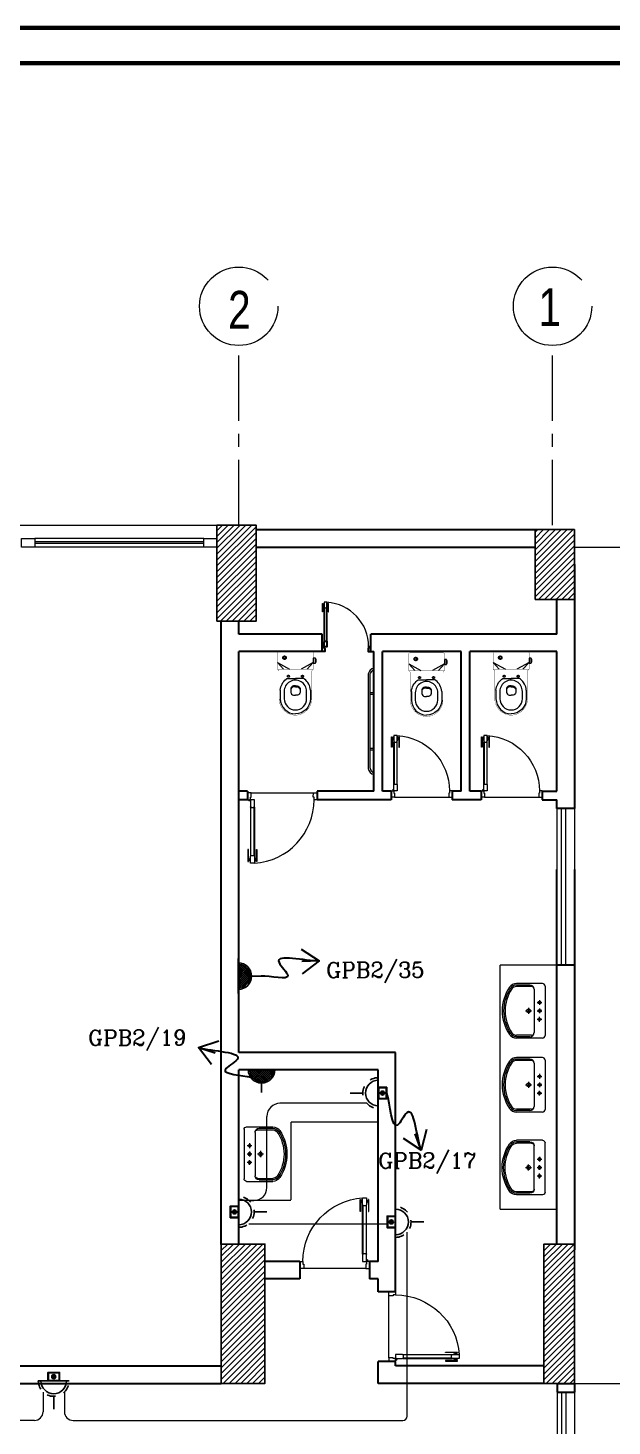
# Model space of a CAD drawing. Extents: x 1315 to 1416, y 473 to 837.
# Drawn here: x 1376.06 to 1382.76, y 821.28 to 837.32 of the extents above; entities that cross this region are included whole.
import ezdxf

# ---------------------------------------------------------------- set-up
doc = ezdxf.new("R2010")
doc.units = 0
doc.header["$MEASUREMENT"] = 0
for name, pattern in [('CENTERX2', [4, 2.5, -0.5, 0.5, -0.5]), ('DASHED', [19.05, 12.7, -6.35]), ('DASHED2', [0.375, 0.25, -0.125])]:
    doc.linetypes.add(name, pattern=pattern)
doc.layers.get('0').update_dxf_attribs({"color": 252, "linetype": 'CONTINUOUS', "lineweight": 30})
for name, color, linetype, lineweight in [('axis', 252, 'CENTERX2', 5), ('Column', 252, 'CONTINUOUS', 25), ('DOOR', 252, 'CONTINUOUS', 9), ('elev', 252, 'CONTINUOUS', 9), ('Elevation', 252, 'CONTINUOUS', 18), ('Furn', 252, 'CONTINUOUS', 9), ('hatch', 252, 'CONTINUOUS', 9), ('LIGHT 2', 252, 'CONTINUOUS', 9), ('txt in circle', 252, 'CONTINUOUS', 13), ('UG-BORDER', 20, 'CONTINUOUS', 80), ('Wall', 252, 'CONTINUOUS', 30), ('WINDOW', 252, 'CONTINUOUS', 5), ('WIRRING', 3, 'CONTINUOUS', 5)]:
    doc.layers.add(name, color=color, linetype=linetype, lineweight=lineweight)
for name, color, linetype in [('E-SOCKETS', 6, 'CONTINUOUS'), ('POWER', 1, 'CONTINUOUS'), ('WIRING', 4, 'CONTINUOUS')]:
    doc.layers.add(name, color=color, linetype=linetype)
doc.styles.add('ARIAL', font='arial.ttf')
doc.styles.add('E80', font='romanc.shx')
doc.styles.add('SOSA2', font='SOSA.shx', dxfattribs={"width": 0.8})
doc.dimstyles.new('DIM-100-IN', dxfattribs={"dimtxt": 0.22, "dimasz": 0.1, "dimexe": 0.15, "dimexo": 0.15, "dimgap": 0, "dimtad": 0, "dimrnd": 0.05, "dimzin": 1, "dimdsep": 46, "dimtxsty": 'ARIAL', "dimblk": 'DOT', "dimcen": 0.2, "dimclrd": 256, "dimclre": 256, "dimclrt": 23, "dimadec": 0, "dimazin": 0, "dimtfac": 1, "dimtmove": 2, "dimatfit": 2, "dimldrblk": 'OPEN90', "dimfxl": 0.15, "dimfxlon": 1, "dimtolj": 1, "dimtzin": 0, "dimlwe": -1, "dimarcsym": 0})
pattern_1 = [(45, (1560.832153, 494.244424), (-0.0336759605, 0.0336759605), [])]

# ---------------------------------------------------------------- blocks, each defined once
blk = doc.blocks.new('LAV15')
at = {"layer": 'Furn'}
for p, q in [((-0.044, 0.393), (-0.044, 0.083)), ((-0.014, 0.423), (0.576, 0.423)), ((0.152, 0.358), (0.209, 0.358)), ((0.181, 0.33), (0.181, 0.387)), ((0.252, 0.358), (0.309, 0.358)), ((0.281, 0.33), (0.281, 0.387)), ((0.41, 0.358), (0.353, 0.358)), ((0.381, 0.33), (0.381, 0.387)), ((0.606, 0.393), (0.606, 0.083)), ((-0.026, 0.243), (-0.026, 0.083)), ((-0.009, 0.261), (-0.009, 0.083)), ((0.024, 0.293), (0.539, 0.293)), ((0.244, 0.228), (0.317, 0.228)), ((0.281, 0.192), (0.281, 0.264)), ((0.571, 0.261), (0.571, 0.083)), ((0.589, 0.243), (0.589, 0.083))]:
    blk.add_line(p, q, dxfattribs=at)
for centre, radius in [((0.181, 0.358), 0.0151), ((0.281, 0.358), 0.0176), ((0.381, 0.358), 0.0151), ((0.281, 0.228), 0.0225)]:
    blk.add_circle(centre, radius, dxfattribs=at)
for centre, radius, start, end in [((-0.014, 0.393), 0.03, 90, 180), ((0.576, 0.393), 0.03, 0, 90), ((0.024, 0.243), 0.05, 90, 180), ((0.024, 0.261), 0.0325, 90, 180), ((0.539, 0.243), 0.05, 0, 90), ((0.539, 0.261), 0.0325, 0, 90), ((0.056, 0.083), 0.1, 180, 235.7711), ((0.056, 0.083), 0.0825, 180, 235.7711), ((0.056, 0.083), 0.065, 180, 235.7711), ((0.281, 0.413), 0.5, 235.7711, 304.2289), ((0.281, 0.413), 0.483, 235.7711, 304.2289), ((0.281, 0.413), 0.465, 235.7711, 304.2289), ((0.506, 0.083), 0.065, 304.2289, 0), ((0.506, 0.083), 0.0825, 304.2289, 0), ((0.506, 0.083), 0.1, 304.2289, 0)]:
    blk.add_arc(centre, radius, start, end, dxfattribs=at)
blk = doc.blocks.new('d4')
at = {"layer": 'DOOR'}
for p, q in [((73.811, -79.755), (73.811, -79.195)), ((73.815, -79.195), (73.815, -79.755)), ((73.852, -79.195), (73.852, -79.755)), ((73.856, -79.755), (73.856, -79.195)), ((73.82, -79.92), (74.531, -79.92))]:
    blk.add_line(p, q, dxfattribs=at)
for points in [[(73.815, -79.191), (73.815, -79.2), (73.852, -79.2), (73.852, -79.191), (73.856, -79.191), (73.856, -79.111), (73.856, -79.111), (73.811, -79.111), (73.811, -79.191)], [(73.789, -79.267), (73.782, -79.267), (73.782, -79.129), (73.789, -79.129)], [(73.798, -79.143), (73.793, -79.143), (73.793, -79.159), (73.798, -79.159)], [(73.869, -79.143), (73.874, -79.143), (73.874, -79.159), (73.869, -79.159)], [(73.878, -79.267), (73.885, -79.267), (73.885, -79.129), (73.878, -79.129)], [(73.815, -79.76), (73.815, -79.751), (73.852, -79.751), (73.852, -79.76), (73.856, -79.76), (73.856, -79.84), (73.856, -79.84), (73.811, -79.84), (73.811, -79.76)], [(73.776, -79.92), (73.776, -79.84), (73.811, -79.84), (73.811, -79.87), (73.82, -79.87), (73.82, -79.92)], [(74.576, -79.92), (74.576, -79.84), (74.54, -79.84), (74.54, -79.87), (74.531, -79.87), (74.531, -79.92)]]:
    blk.add_lwpolyline(points, close=True, dxfattribs=at)
for points in [[(73.789, -79.143, -1), (73.793, -79.143), (73.793, -79.143), (73.793, -79.159), (73.793, -79.159, -1), (73.789, -79.159), (73.789, -79.159)], [(73.815, -79.199), (73.815, -79.199, -1), (73.815, -79.191)], [(73.852, -79.199), (73.852, -79.199, 1), (73.852, -79.191)], [(73.878, -79.143, 1), (73.874, -79.143), (73.874, -79.143), (73.874, -79.159), (73.874, -79.159, 1), (73.878, -79.159), (73.878, -79.159)], [(73.815, -79.751), (73.815, -79.751, 1), (73.815, -79.759)], [(73.852, -79.751), (73.852, -79.751, -1), (73.852, -79.759)]]:
    blk.add_lwpolyline(points, format="xyb", close=True, dxfattribs=at)
for points in [[(73.802, -79.165), (73.798, -79.165), (73.798, -79.137), (73.802, -79.137)], [(73.811, -79.173), (73.802, -79.173), (73.802, -79.129), (73.811, -79.129)], [(73.856, -79.173), (73.865, -79.173), (73.865, -79.129), (73.856, -79.129)], [(73.865, -79.165), (73.869, -79.165), (73.869, -79.137), (73.865, -79.137)]]:
    blk.add_lwpolyline(points, dxfattribs=at)
blk.add_circle((73.802, -79.831), 0.00889, dxfattribs=at)
blk.add_arc((73.81, -79.84), 0.73, 359.9997, 86.3974, dxfattribs=at)
blk = doc.blocks.new('A$C5C187BFD')
at = {"layer": 'Furn', "const_width": 0.0014}
for points in [[(0.0978, 0.09), (0.0978, 0.1719), (0.0887, 0.1794), (0.0074, 0.1794, 0.463455), (0.0007, 0.1715), (0.0007, 0.09)], [(0.0978, 0.1719), (0.2367, 0.1719, -0.40227), (0.3187, 0.09)], [(0.0978, 0.09), (0.0978, 0.0082), (0.0887, 0.0007), (0.0074, 0.0007, -0.463455), (0.0007, 0.0086), (0.0007, 0.09)], [(0.0978, 0.0082), (0.2367, 0.0082, 0.40227), (0.3187, 0.09)]]:
    blk.add_lwpolyline(points, format="xyb", dxfattribs=at)
at = {"layer": 'Furn'}
for points in [[(0.0335, 0.1794), (0.0584, 0.1794), (0.0584, 0.1897), (0.0335, 0.1897)], [(0.0384, 0.1897), (0.0541, 0.1897), (0.0541, 0.1934), (0.0384, 0.1934)]]:
    blk.add_lwpolyline(points, close=True, dxfattribs=at)
for points in [[(0.0887, 0.1491), (0.0547, 0.1794), (0.0887, 0.1188)], [(0.1962, 0.1139), (0.1962, 0.114)], [(0.0887, 0.031), (0.0547, 0.0007), (0.0887, 0.0613)], [(0.1962, 0.0662), (0.1962, 0.0661)]]:
    blk.add_lwpolyline(points, dxfattribs=at)
at = {"layer": 'Furn', "const_width": 0.0014}
for points in [[(0.0887, 0.1794), (0.0887, 0.09)], [(0.0887, 0.0007), (0.0887, 0.09)]]:
    blk.add_lwpolyline(points, dxfattribs=at)
at = {"layer": 'Furn'}
for points in [[(0.1933, 0.1658, 0.198896), (0.1382, 0.1363, 0.197766), (0.1352, 0.1272), (0.1352, 0.09)], [(0.1933, 0.1658), (0.2366, 0.1658, -0.402045), (0.3125, 0.0899)], [(0.1933, 0.0143, -0.198896), (0.1382, 0.0438, -0.197766), (0.1352, 0.0529), (0.1352, 0.09)], [(0.1717, 0.09), (0.1717, 0.0991, -0.300542), (0.1858, 0.1136), (0.2044, 0.1136, -0.297055), (0.2185, 0.1002), (0.2185, 0.09)], [(0.1717, 0.09), (0.1717, 0.081, 0.300542), (0.1858, 0.0665), (0.2044, 0.0665, 0.297055), (0.2185, 0.0798), (0.2185, 0.09)], [(0.1769, 0.09), (0.1769, 0.0987, -0.279178), (0.1895, 0.1136, -1.386683)], [(0.1769, 0.09), (0.1769, 0.0813, 0.279178), (0.1895, 0.0665, 1.386683)], [(0.1933, 0.0143), (0.2366, 0.0143, 0.402045), (0.3125, 0.0902)]]:
    blk.add_lwpolyline(points, format="xyb", dxfattribs=at)
blk.add_lwpolyline([(0.2, 0.0338), (0.2362, 0.0338, 1), (0.2362, 0.1462), (0.2, 0.1462, 1)], format="xyb", close=True, dxfattribs=at)
at = {"layer": 'Furn', "linetype": 'DASHED2'}
for centre, radius in [((0.1241, 0.1251), 0.00494), ((0.0312, 0.0358), 0.00853), ((0.0312, 0.0358), 0.00538), ((0.1241, 0.055), 0.00494)]:
    blk.add_circle(centre, radius, dxfattribs=at)
blk = doc.blocks.new('d5')
at = {"layer": 'DOOR'}
for p, q in [((94.413, -72.622), (94.413, -72.062)), ((94.417, -72.062), (94.417, -72.622)), ((94.454, -72.062), (94.454, -72.622)), ((94.458, -72.622), (94.458, -72.062)), ((94.449, -72.786), (93.738, -72.786))]:
    blk.add_line(p, q, dxfattribs=at)
for points in [[(94.391, -72.133), (94.384, -72.133), (94.384, -71.995), (94.391, -71.995)], [(94.4, -72.009), (94.395, -72.009), (94.395, -72.025), (94.4, -72.025)], [(94.454, -72.057), (94.454, -72.066), (94.417, -72.066), (94.417, -72.057), (94.414, -72.057), (94.414, -71.977), (94.414, -71.977), (94.458, -71.977), (94.458, -72.057)], [(94.471, -72.009), (94.476, -72.009), (94.476, -72.025), (94.471, -72.025)], [(94.481, -72.133), (94.487, -72.133), (94.487, -71.995), (94.481, -71.995)], [(94.454, -72.626), (94.454, -72.617), (94.417, -72.617), (94.417, -72.626), (94.414, -72.626), (94.414, -72.706), (94.414, -72.706), (94.458, -72.706), (94.458, -72.626)], [(93.694, -72.786), (93.694, -72.706), (93.729, -72.706), (93.729, -72.736), (93.738, -72.736), (93.738, -72.786)], [(94.494, -72.786), (94.494, -72.706), (94.458, -72.706), (94.458, -72.736), (94.449, -72.736), (94.449, -72.786)]]:
    blk.add_lwpolyline(points, close=True, dxfattribs=at)
for points in [[(94.391, -72.01, -1), (94.395, -72.01), (94.395, -72.01), (94.395, -72.025), (94.395, -72.025, -1), (94.391, -72.025), (94.391, -72.025)], [(94.417, -72.066), (94.417, -72.066, -1), (94.417, -72.058)], [(94.454, -72.066), (94.454, -72.066, 1), (94.454, -72.058)], [(94.481, -72.01, 1), (94.476, -72.01), (94.476, -72.01), (94.476, -72.025), (94.476, -72.025, 1), (94.481, -72.025), (94.481, -72.025)], [(94.417, -72.618), (94.417, -72.618, 1), (94.417, -72.626)], [(94.454, -72.618), (94.454, -72.618, -1), (94.454, -72.626)]]:
    blk.add_lwpolyline(points, format="xyb", close=True, dxfattribs=at)
for points in [[(94.405, -72.031), (94.4, -72.031), (94.4, -72.004), (94.405, -72.004)], [(94.414, -72.039), (94.405, -72.039), (94.405, -71.995), (94.414, -71.995)], [(94.458, -72.039), (94.467, -72.039), (94.467, -71.995), (94.458, -71.995)], [(94.467, -72.031), (94.471, -72.031), (94.471, -72.004), (94.467, -72.004)]]:
    blk.add_lwpolyline(points, dxfattribs=at)
blk.add_circle((94.467, -72.697), 0.00889, dxfattribs=at)
blk.add_arc((94.459, -72.706), 0.73, 93.6023, 180, dxfattribs=at)
blk = doc.blocks.new('A$C11ED6BD5')
at = {"layer": 'axis', "color": 0, "ltscale": 0.3}
for p, q in [((-3.85, 22.2), (-3.85, 24.264)), ((-0.25, 22.2), (-0.25, 24.264)), ((0, 21.95), (3.222, 21.95)), ((0, 12.35), (3.222, 12.35))]:
    blk.add_line(p, q, dxfattribs=at)
at = {"layer": 'axis', "color": 0}
for centre in [(-3.85, 24.714), (-0.25, 24.714)]:
    blk.add_circle(centre, 0.45, dxfattribs=at)
at = {"layer": 'txt in circle', "color": 0, "ltscale": 0.01, "char_height": 0.435, "attachment_point": 5, "style": 'SOSA2'}
for s, insert in [('2', (-3.843, 24.673)), ('1', (-0.282, 24.704))]:
    blk.add_mtext(s, dxfattribs=dict(at, insert=insert))
blk = doc.blocks.new('WATER HEATER OUTLET')
at = {"layer": 'POWER', "ltscale": 0.05}
h = blk.add_hatch(dxfattribs=at)
h.set_pattern_fill('ANSI37', color=213, scale=8.39787e-05, angle=-90, style=0)
h.set_pattern_definition([(135, (1249.874514, 254.038928), (0.0055670532, 0.0055670532), []), (45, (1249.874514, 254.038928), (0.0055670532, -0.0055670532), [])])
edge = h.paths.add_edge_path()
edge.add_line((1366.8192, 258.1625), (1366.6932, 258.1625))
edge.add_ellipse((1366.7562, 258.1625), major_axis=(0.063, 0), ratio=1, start_angle=0.00923, end_angle=180.00923, ccw=False)
at = {"color": 7}
blk.add_arc((1366.7562, 258.1625), 0.0716, 0, 180, dxfattribs=at)
at = {"layer": 'POWER', "color": 6}
for p, q in [((1366.7562, 258.2255), (1366.7562, 258.2863)), ((1366.8507, 258.1625), (1366.6617, 258.1625))]:
    blk.add_line(p, q, dxfattribs=at)
at = {"layer": 'POWER', "color": 6, "extrusion": (0, 0, -1)}
blk.add_ellipse((1366.7562, 258.1625), major_axis=(0.063, 0), ratio=1, start_param=3.141431, end_param=6.283024, dxfattribs=at)
blk = doc.blocks.new('220v wp')
at = {"layer": 'E-SOCKETS'}
blk.add_hatch(color=2, dxfattribs=at).paths.add_polyline_path([(384917, 119867, 1), (384851, 119867, 1)])
at = {"layer": 'E-SOCKETS', "color": 2}
for p, q in [((384884, 120186), (384884, 120393)), ((385134, 119936), (384634, 119936)), ((385126, 119936), (384642, 119936))]:
    blk.add_line(p, q, dxfattribs=at)
for points in [[(384789, 119936), (384978, 119936), (384978, 119798), (384789, 119798)], [(384798, 119927), (384969, 119927), (384969, 119807), (384798, 119807)]]:
    blk.add_lwpolyline(points, close=True, dxfattribs=at)
blk.add_circle((384884, 119867), 33.1, dxfattribs=at)
at = {"layer": 'E-SOCKETS', "color": 7, "linetype": 'DASHED'}
blk.add_arc((384884, 119936), 250, 0, 180, dxfattribs=at)
at = {"layer": 'E-SOCKETS', "color": 2}
blk.add_arc((384884, 119936), 207, 0, 180, dxfattribs=at)
blk = doc.blocks.new('_Dot')
at = {"color": 0, "linetype": 'ByBlock', "lineweight": -2}
blk.add_line((-0.5, 0), (-1, 0), dxfattribs=at)
at = {"color": 0, "linetype": 'ByBlock', "const_width": 0.5}
blk.add_lwpolyline([(-0.25, 0, 1), (0.25, 0, 1)], format="xyb", close=True, dxfattribs=at)

msp = doc.modelspace()

# ---------------------------------------------------------------- hatches: boundary and pattern name
at = {"layer": 'hatch'}
h = msp.add_hatch(dxfattribs=at)
h.set_pattern_fill('ANSI31', color=256, scale=0.015, style=0)
h.set_pattern_definition([(45, (1560.832153, 493.19438), (-0.0336759605, 0.0336759605), [])])
h.paths.add_polyline_path([(1378.225, 830.516), (1378.675, 830.516), (1378.675, 831.617), (1378.225, 831.617)])
h = msp.add_hatch(dxfattribs=at)
h.set_pattern_fill('ANSI31', color=256, scale=0.015, style=0)
h.set_pattern_definition([(45, (1574.08214, 493.14435), (-0.0336759605, 0.0336759605), [])])
h.paths.add_polyline_path([(1381.875, 830.766), (1382.325, 830.766), (1382.325, 831.566), (1381.875, 831.566)])
h = msp.add_hatch(dxfattribs=at)
h.set_pattern_fill('ANSI31', color=256, scale=0.015, style=0)
h.set_pattern_definition(pattern_1)
h.paths.add_polyline_path([(1378.275, 821.766), (1378.775, 821.766), (1378.775, 823.366), (1378.275, 823.366)])
h = msp.add_hatch(dxfattribs=at)
h.set_pattern_fill('ANSI31', color=256, scale=0.015, style=0)
h.set_pattern_definition(pattern_1)
h.paths.add_polyline_path([(1381.975, 821.766), (1382.325, 821.766), (1382.325, 823.366), (1381.975, 823.366)])

# ---------------------------------------------------------------- linework, layer by layer
at = {"layer": 'Column'}
for points in [[(1378.225, 830.516), (1378.675, 830.516), (1378.675, 831.617), (1378.225, 831.617)], [(1381.875, 830.766), (1382.325, 830.766), (1382.325, 831.566), (1381.875, 831.566)], [(1378.275, 821.766), (1378.775, 821.766), (1378.775, 823.366), (1378.275, 823.366)], [(1381.975, 821.766), (1382.325, 821.766), (1382.325, 823.366), (1381.975, 823.366)]]:
    msp.add_lwpolyline(points, close=True, dxfattribs=at)
at = {"layer": 'DOOR'}
for p, q in [((1379.455, 830.282), (1379.455, 830.674)), ((1379.457, 830.674), (1379.457, 830.282)), ((1379.484, 830.674), (1379.484, 830.282)), ((1379.486, 830.282), (1379.486, 830.674)), ((1378.619, 828.546), (1379.331, 828.546)), ((1378.619, 828.546), (1379.331, 828.546)), ((1378.61, 828.382), (1378.61, 827.822)), ((1378.61, 828.382), (1378.61, 827.822)), ((1378.614, 827.822), (1378.614, 828.382)), ((1378.614, 827.822), (1378.614, 828.382)), ((1378.651, 827.822), (1378.651, 828.382)), ((1378.651, 827.822), (1378.651, 828.382)), ((1378.655, 828.382), (1378.655, 827.822)), ((1378.655, 828.382), (1378.655, 827.822))]:
    msp.add_line(p, q, dxfattribs=at)
for points in [[(1379.439, 830.624), (1379.435, 830.624), (1379.435, 830.72), (1379.439, 830.72)], [(1379.446, 830.71), (1379.442, 830.71), (1379.442, 830.699), (1379.446, 830.699)], [(1379.457, 830.677), (1379.457, 830.67), (1379.484, 830.67), (1379.484, 830.677), (1379.486, 830.677), (1379.486, 830.733), (1379.486, 830.733), (1379.455, 830.733), (1379.455, 830.677)], [(1379.495, 830.71), (1379.499, 830.71), (1379.499, 830.699), (1379.495, 830.699)], [(1379.502, 830.624), (1379.506, 830.624), (1379.506, 830.72), (1379.502, 830.72)], [(1378.575, 828.546), (1378.575, 828.466), (1378.611, 828.466), (1378.611, 828.497), (1378.619, 828.497), (1378.619, 828.546)], [(1378.575, 828.546), (1378.575, 828.466), (1378.611, 828.466), (1378.611, 828.497), (1378.619, 828.497), (1378.619, 828.546)], [(1378.614, 828.387), (1378.614, 828.378), (1378.651, 828.378), (1378.651, 828.387), (1378.655, 828.387), (1378.655, 828.466), (1378.655, 828.466), (1378.611, 828.466), (1378.611, 828.387)], [(1378.614, 828.387), (1378.614, 828.378), (1378.651, 828.378), (1378.651, 828.387), (1378.655, 828.387), (1378.655, 828.466), (1378.655, 828.466), (1378.611, 828.466), (1378.611, 828.387)], [(1379.375, 828.546), (1379.375, 828.466), (1379.339, 828.466), (1379.339, 828.497), (1379.33, 828.497), (1379.331, 828.546)], [(1379.375, 828.546), (1379.375, 828.466), (1379.339, 828.466), (1379.339, 828.497), (1379.33, 828.497), (1379.331, 828.546)], [(1378.588, 827.893), (1378.581, 827.893), (1378.581, 827.755), (1378.588, 827.755)], [(1378.588, 827.893), (1378.581, 827.893), (1378.581, 827.755), (1378.588, 827.755)], [(1378.597, 827.77), (1378.592, 827.77), (1378.592, 827.786), (1378.597, 827.786)], [(1378.597, 827.77), (1378.592, 827.77), (1378.592, 827.786), (1378.597, 827.786)], [(1378.614, 827.818), (1378.614, 827.827), (1378.651, 827.827), (1378.651, 827.818), (1378.655, 827.818), (1378.655, 827.738), (1378.655, 827.738), (1378.611, 827.738), (1378.611, 827.818)], [(1378.614, 827.818), (1378.614, 827.827), (1378.651, 827.827), (1378.651, 827.818), (1378.655, 827.818), (1378.655, 827.738), (1378.655, 827.738), (1378.611, 827.738), (1378.611, 827.818)], [(1378.668, 827.77), (1378.673, 827.77), (1378.673, 827.786), (1378.668, 827.786)], [(1378.668, 827.77), (1378.673, 827.77), (1378.673, 827.786), (1378.668, 827.786)], [(1378.678, 827.893), (1378.684, 827.893), (1378.684, 827.755), (1378.678, 827.755)], [(1378.678, 827.893), (1378.684, 827.893), (1378.684, 827.755), (1378.678, 827.755)]]:
    msp.add_lwpolyline(points, close=True, dxfattribs=at)
for points in [[(1379.439, 830.71, -1), (1379.442, 830.71), (1379.442, 830.71), (1379.442, 830.699), (1379.442, 830.699, -1), (1379.439, 830.699), (1379.439, 830.699)], [(1379.457, 830.671), (1379.457, 830.671, -1), (1379.457, 830.676)], [(1379.484, 830.671), (1379.484, 830.671, 1), (1379.484, 830.676)], [(1379.502, 830.71, 1), (1379.499, 830.71), (1379.499, 830.71), (1379.499, 830.699), (1379.499, 830.699, 1), (1379.502, 830.699), (1379.502, 830.699)], [(1378.614, 828.378), (1378.614, 828.378, -1), (1378.614, 828.386)], [(1378.614, 828.378), (1378.614, 828.378, -1), (1378.614, 828.386)], [(1378.651, 828.378), (1378.651, 828.378, 1), (1378.651, 828.386)], [(1378.651, 828.378), (1378.651, 828.378, 1), (1378.651, 828.386)], [(1378.588, 827.77, 1), (1378.592, 827.77), (1378.592, 827.77), (1378.592, 827.786), (1378.592, 827.786, 1), (1378.588, 827.786), (1378.588, 827.786)], [(1378.588, 827.77, 1), (1378.592, 827.77), (1378.592, 827.77), (1378.592, 827.786), (1378.592, 827.786, 1), (1378.588, 827.786), (1378.588, 827.786)], [(1378.614, 827.826), (1378.614, 827.826, 1), (1378.614, 827.818)], [(1378.614, 827.826), (1378.614, 827.826, 1), (1378.614, 827.818)], [(1378.651, 827.826), (1378.651, 827.826, -1), (1378.651, 827.818)], [(1378.651, 827.826), (1378.651, 827.826, -1), (1378.651, 827.818)], [(1378.678, 827.77, -1), (1378.673, 827.77), (1378.673, 827.77), (1378.673, 827.786), (1378.673, 827.786, -1), (1378.678, 827.786), (1378.678, 827.786)], [(1378.678, 827.77, -1), (1378.673, 827.77), (1378.673, 827.77), (1378.673, 827.786), (1378.673, 827.786, -1), (1378.678, 827.786), (1378.678, 827.786)]]:
    msp.add_lwpolyline(points, format="xyb", close=True, dxfattribs=at)
for points in [[(1379.449, 830.695), (1379.446, 830.695), (1379.446, 830.714), (1379.449, 830.714)], [(1379.455, 830.689), (1379.449, 830.689), (1379.449, 830.72), (1379.455, 830.72)], [(1379.486, 830.689), (1379.492, 830.689), (1379.492, 830.72), (1379.486, 830.72)], [(1379.492, 830.695), (1379.495, 830.695), (1379.495, 830.714), (1379.492, 830.714)], [(1378.602, 827.792), (1378.597, 827.792), (1378.597, 827.764), (1378.602, 827.764)], [(1378.602, 827.792), (1378.597, 827.792), (1378.597, 827.764), (1378.602, 827.764)], [(1378.611, 827.8), (1378.602, 827.8), (1378.602, 827.755), (1378.611, 827.755)], [(1378.611, 827.8), (1378.602, 827.8), (1378.602, 827.755), (1378.611, 827.755)], [(1378.655, 827.8), (1378.664, 827.8), (1378.664, 827.755), (1378.655, 827.755)], [(1378.655, 827.8), (1378.664, 827.8), (1378.664, 827.755), (1378.655, 827.755)], [(1378.664, 827.792), (1378.668, 827.792), (1378.668, 827.764), (1378.664, 827.764)], [(1378.664, 827.792), (1378.668, 827.792), (1378.668, 827.764), (1378.664, 827.764)]]:
    msp.add_lwpolyline(points, dxfattribs=at)
msp.add_circle((1378.602, 828.458), 0.00889, dxfattribs=at)
msp.add_circle((1378.602, 828.458), 0.00889, dxfattribs=at)
for centre, radius, start, end in [((1379.454, 830.222), 0.511, 360, 86.3977), ((1378.609, 828.466), 0.73, 273.6023, 0), ((1378.609, 828.466), 0.73, 273.6023, 0)]:
    msp.add_arc(centre, radius, start, end, dxfattribs=at)
at = {"layer": 'elev', "linetype": 'Continuous'}
for points in [[(1375.984, 831.466), (1376.134, 831.466), (1376.134, 831.366), (1375.984, 831.366)], [(1378.075, 831.466), (1378.225, 831.466), (1378.225, 831.366), (1378.075, 831.366)]]:
    msp.add_lwpolyline(points, close=True, dxfattribs=at)
at = {"layer": 'Elevation'}
for p, q in [((1373.893, 831.616), (1378.225, 831.616)), ((1382.325, 828.366), (1382.325, 826.566)), ((1382.325, 821.666), (1382.325, 819.366))]:
    msp.add_line(p, q, dxfattribs=at)
at = {"layer": 'Furn'}
for p, q in [((1379.96, 829.91), (1379.96, 828.825)), ((1379.98, 829.907), (1379.98, 828.827)), ((1379.98, 829.696), (1380.025, 829.696)), ((1379.98, 829.676), (1380.025, 829.676)), ((1379.98, 829.058), (1380.025, 829.058)), ((1379.98, 829.038), (1380.025, 829.038))]:
    msp.add_line(p, q, dxfattribs=at)
at = {"layer": 'Furn', "linetype": 'Continuous'}
for p, q in [((1382.125, 826.566), (1381.475, 826.566)), ((1380.075, 824.766), (1379.075, 824.766)), ((1379.074, 823.865), (1378.474, 823.865)), ((1381.475, 823.766), (1382.125, 823.766))]:
    msp.add_line(p, q, dxfattribs=at)
for points in [[(1381.475, 823.766), (1381.475, 826.566)], [(1379.075, 823.875), (1379.075, 824.766)]]:
    msp.add_lwpolyline(points, dxfattribs=at)
at = {"layer": 'Furn'}
for centre, radius, start, end in [((1380.049, 829.889), 0.091, 105.1802, 166.752), ((1380.049, 829.889), 0.071, 109.6122, 164.9915), ((1380.05, 828.842), 0.091, 191.0679, 254.3436), ((1380.05, 828.842), 0.071, 192.5363, 249.7618)]:
    msp.add_arc(centre, radius, start, end, dxfattribs=at)
at = {"layer": 'UG-BORDER'}
for p, q in [((1411.376, 837.325), (1315.376, 837.325)), ((1410.971, 836.92), (1315.78, 836.92))]:
    msp.add_line(p, q, dxfattribs=at)
at = {"layer": 'Wall', "linetype": 'Continuous'}
for p, q in [((1378.675, 831.566), (1381.875, 831.566)), ((1378.675, 831.366), (1381.875, 831.366)), ((1382.125, 830.366), (1382.125, 830.775)), ((1379.43, 830.367), (1378.475, 830.367)), ((1379.43, 830.367), (1378.475, 830.367)), ((1379.43, 830.166), (1379.43, 830.367)), ((1382.125, 830.366), (1379.99, 830.367)), ((1382.125, 830.366), (1379.99, 830.367)), ((1379.99, 830.166), (1379.99, 830.367)), ((1379.43, 830.166), (1378.475, 830.166)), ((1379.43, 830.166), (1378.475, 830.166)), ((1379.43, 830.166), (1378.475, 830.166)), ((1379.99, 830.166), (1380.025, 830.166)), ((1380.025, 828.566), (1380.025, 830.166)), ((1381.025, 830.166), (1380.125, 830.166)), ((1381.025, 830.166), (1380.125, 830.166)), ((1380.125, 828.566), (1380.125, 830.166)), ((1381.025, 828.566), (1381.025, 830.166)), ((1382.125, 830.166), (1381.125, 830.166)), ((1382.125, 830.166), (1381.125, 830.166)), ((1381.125, 828.566), (1381.125, 830.166)), ((1382.125, 828.566), (1382.125, 830.166)), ((1378.575, 828.566), (1378.475, 828.566)), ((1378.575, 828.566), (1378.475, 828.566)), ((1378.575, 828.466), (1378.475, 828.466)), ((1378.575, 828.466), (1378.475, 828.466)), ((1378.575, 828.566), (1378.575, 828.466)), ((1378.575, 828.566), (1378.575, 828.466)), ((1379.375, 828.566), (1379.375, 828.466)), ((1380.025, 828.566), (1379.375, 828.566)), ((1379.375, 828.566), (1379.375, 828.466)), ((1380.223, 828.466), (1379.375, 828.466)), ((1380.223, 828.566), (1380.125, 828.566)), ((1380.223, 828.566), (1380.223, 828.466)), ((1381.025, 828.566), (1380.923, 828.566)), ((1380.923, 828.566), (1380.923, 828.466)), ((1381.255, 828.466), (1380.923, 828.466)), ((1381.255, 828.566), (1381.125, 828.566)), ((1381.255, 828.566), (1381.255, 828.466)), ((1381.955, 828.566), (1381.955, 828.466)), ((1381.955, 828.566), (1382.125, 828.566)), ((1381.955, 828.466), (1382.125, 828.466)), ((1382.055, 828.466), (1382.125, 828.466)), ((1382.125, 828.366), (1382.125, 828.466)), ((1382.125, 828.366), (1382.125, 828.466)), ((1382.125, 828.366), (1382.125, 828.367)), ((1382.325, 828.366), (1382.125, 828.366)), ((1382.325, 828.366), (1382.125, 828.366)), ((1382.325, 827.666), (1382.325, 823.301)), ((1382.325, 826.566), (1382.125, 826.566)), ((1380.275, 825.566), (1378.475, 825.566)), ((1380.275, 822.816), (1380.275, 825.566)), ((1380.075, 825.366), (1378.475, 825.366)), ((1380.075, 823.166), (1380.075, 825.366)), ((1379.175, 823.166), (1378.775, 823.166)), ((1379.175, 823.166), (1379.175, 822.966)), ((1380.075, 823.166), (1379.975, 823.166)), ((1379.975, 823.166), (1379.975, 822.966)), ((1379.175, 822.966), (1378.775, 822.966)), ((1380.075, 822.966), (1379.975, 822.966)), ((1380.075, 822.816), (1380.075, 822.966)), ((1380.275, 822.816), (1380.075, 822.816)), ((1380.075, 821.766), (1380.075, 822.016)), ((1380.275, 822.016), (1380.075, 822.016)), ((1380.275, 821.966), (1380.275, 822.016)), ((1374.125, 821.966), (1378.275, 821.966)), ((1381.975, 821.966), (1380.275, 821.966)), ((1373.875, 821.766), (1378.275, 821.766)), ((1381.975, 821.766), (1380.075, 821.766)), ((1382.125, 821.766), (1382.325, 821.766)), ((1382.125, 821.766), (1382.325, 821.766)), ((1382.128, 821.766), (1382.128, 821.666)), ((1382.128, 821.666), (1382.325, 821.666))]:
    msp.add_line(p, q, dxfattribs=at)
at = {"layer": 'Wall'}
for p, q in [((1382.325, 831.167), (1382.325, 828.366)), ((1382.325, 821.766), (1382.325, 821.666))]:
    msp.add_line(p, q, dxfattribs=at)
at = {"layer": 'Wall', "linetype": 'Continuous'}
for points in [[(1378.275, 827.2), (1378.275, 830.516)], [(1378.475, 830.367), (1378.475, 830.516)], [(1378.475, 825.566), (1378.475, 830.166)], [(1378.475, 825.566), (1378.475, 828.466)], [(1382.125, 823.366), (1382.125, 827.666)], [(1378.275, 823.36), (1378.275, 827.2)], [(1378.475, 823.358), (1378.475, 825.366)]]:
    msp.add_lwpolyline(points, dxfattribs=at)
for points in [[(1379.43, 830.166), (1379.43, 830.222), (1379.455, 830.222), (1379.455, 830.201), (1379.461, 830.201), (1379.461, 830.166)], [(1379.457, 830.278), (1379.457, 830.285), (1379.484, 830.285), (1379.484, 830.278), (1379.486, 830.278), (1379.486, 830.222), (1379.486, 830.222), (1379.455, 830.222), (1379.455, 830.278)], [(1379.99, 830.166), (1379.99, 830.222), (1379.965, 830.222), (1379.965, 830.201), (1379.959, 830.201), (1379.959, 830.166)]]:
    msp.add_lwpolyline(points, close=True, dxfattribs=at)
for points in [[(1379.457, 830.284), (1379.457, 830.284, 1), (1379.457, 830.279)], [(1379.484, 830.284), (1379.484, 830.284, -1), (1379.484, 830.279)]]:
    msp.add_lwpolyline(points, format="xyb", close=True, dxfattribs=at)
msp.add_circle((1379.449, 830.229), 0.00622, dxfattribs=at)
at = {"layer": 'WINDOW', "linetype": 'Continuous'}
for p, q in [((1378.075, 831.466), (1376.134, 831.466)), ((1378.075, 831.426), (1376.134, 831.426)), ((1378.075, 831.406), (1376.134, 831.406)), ((1378.075, 831.366), (1376.134, 831.366))]:
    msp.add_line(p, q, dxfattribs=at)
at = {"layer": 'WINDOW'}
for p, q in [((1382.125, 828.366), (1382.125, 826.566)), ((1382.175, 828.366), (1382.175, 826.566)), ((1382.225, 828.366), (1382.225, 826.566)), ((1382.128, 821.666), (1382.128, 819.366)), ((1382.178, 821.666), (1382.178, 819.366)), ((1382.228, 821.666), (1382.228, 819.366))]:
    msp.add_line(p, q, dxfattribs=at)
at = {"layer": 'WIRRING', "color": 3}
for p, q in [((1379.943, 824.981), (1378.948, 824.981)), ((1378.798, 824.015), (1378.798, 824.831))]:
    msp.add_line(p, q, dxfattribs=at)
at = {"layer": 'WIRRING', "linetype": 'Continuous'}
for p, q in [((1378.594, 823.865), (1378.648, 823.865)), ((1378.589, 823.599), (1380.177, 823.599)), ((1380.407, 821.391), (1380.407, 823.502)), ((1376.23, 821.666), (1376.23, 821.441)), ((1376.475, 821.666), (1376.475, 821.441)), ((1376.13, 821.341), (1370.734, 821.341)), ((1376.575, 821.341), (1380.357, 821.341))]:
    msp.add_line(p, q, dxfattribs=at)
at = {"layer": 'WIRRING', "color": 3}
for centre, start, end in [((1378.948, 824.831), 90, 180), ((1378.648, 824.015), 270, 0)]:
    msp.add_arc(centre, 0.15, start, end, dxfattribs=at)
at = {"layer": 'WIRRING', "linetype": 'Continuous'}
for centre, radius, start, end in [((1376.13, 821.441), 0.1, 270, 0), ((1376.575, 821.441), 0.1, 180, 270), ((1380.357, 821.391), 0.05, 270, 0)]:
    msp.add_arc(centre, radius, start, end, dxfattribs=at)

# ---------------------------------------------------------------- block references
at = {"linetype": 'Continuous', "xscale": -1}
msp.add_blockref('d4', (1453.751, 903.006), dxfattribs=at)
at = {"linetype": 'Continuous', "xscale": -1, "rotation": 270}
msp.add_blockref('d4', (1460.115, 748.241), dxfattribs=at)
at = {"layer": 'axis'}
msp.add_blockref('A$C11ED6BD5', (1382.325, 809.416), dxfattribs=at)
at = {"layer": 'E-SOCKETS'}
for p, xscale, yscale, zscale, rotation in [((1464.862, 553.012), 0.0007069318785398, 0.0007069318785398, 0.0007069318785398, 90), ((1293.688, 1095.821), 0.0007069318784261, 0.0007069318784261, 0.0007069318784261, 270), ((1295.488, 1095.706), 0.0007069318784261, 0.0007069318784261, 0.0007069318784261, 270), ((1648.439, 906.581), 0.0007069318784261, 0.0007069318784261, 0.0007069318784261, 180), ((1648.439, 906.581), 0.0007069318784261, 0.0007069318784261, 0.0007069318784261, 180)]:
    msp.add_blockref('220v wp', p, dxfattribs=dict(at, xscale=xscale, yscale=yscale, zscale=zscale, rotation=rotation))
at = {"layer": 'Furn', "xscale": 2.296550155765288, "yscale": 2.296550155765288, "zscale": 2.296550155765288, "rotation": 270.0000000000019}
for p in [(1378.918, 830.168), (1380.423, 830.153), (1381.393, 830.168)]:
    msp.add_blockref('A$C5C187BFD', p, dxfattribs=at)
at = {"layer": 'Furn', "extrusion": (0, 0, -1)}
for p, xscale, yscale, zscale, rotation in [((-1381.581, 826.313), -0.9629308734662396, 0.9629308734652116, -0.9629308734662396, 90.0000000000005), ((-1381.581, 825.464), -0.9629308734662396, 0.9629308734652116, -0.9629308734662396, 90.0000000000005), ((-1378.944, 824.669), 0.9629308734662396, 0.9629308734662396, -0.9629308734422743, 269.9999999999995), ((-1381.581, 823.973), 0.9629308734662396, 0.9629308734662396, -0.9629308734422743, 89.99999999999952)]:
    msp.add_blockref('LAV15', p, dxfattribs=dict(at, xscale=xscale, yscale=yscale, zscale=zscale, rotation=rotation))
at = {"layer": 'LIGHT 2', "xscale": -0.8750000000000531, "yscale": 0.8750000000000531, "zscale": 0.8750000000000531}
for p in [(1462.905, 892.184), (1463.937, 892.184)]:
    msp.add_blockref('d5', p, dxfattribs=at)
at = {"layer": 'POWER', "color": 1, "xscale": 2.116938117979316, "yscale": 2.116938117979316, "zscale": 2.116938117979316}
for p, rotation in [((831.956, 3719.78), 270), ((4272.075, 1371.88), 180)]:
    msp.add_blockref('WATER HEATER OUTLET', p, dxfattribs=dict(at, rotation=rotation))

# ---------------------------------------------------------------- texts
at = {"layer": 'WIRING', "color": 7, "extrusion": (5.9614e-05, -0.021173, 0.999776), "style": 'E80'}
for s, p in [('GPB2/35', (1381.801, 822.35, -17.447)), ('GPB2/19', (1379.066, 821.581, -17.4)), ('GPB2/17', (1382.39, 820.161, -17.37))]:
    msp.add_text(s, height=0.1764, dxfattribs=at).set_placement(p)

# ---------------------------------------------------------------- leaders
at = {"layer": 'WIRRING', "color": 6, "linetype": 'ByBlock', "path_type": 1}
for points in [[(1379.397, 826.616), (1378.937, 826.597), (1379.039, 826.448), (1378.733, 826.442)], [(1378.015, 825.621), (1378.455, 825.484), (1378.318, 825.366), (1378.612, 825.28)]]:
    msp.add_leader(points, dimstyle='DIM-100-IN', override={"dimasz": 0.2, "dimgap": 0.1, "dimtad": 0, "dimfxl": 1.25, "dimfxlon": 1}, dxfattribs=at)
at = {"layer": 'WIRRING', "color": 3, "linetype": 'Continuous', "path_type": 1}
msp.add_leader([(1380.569, 824.442), (1380.405, 824.873), (1380.296, 824.729), (1380.173, 825.099)], dimstyle='DIM-100-IN', override={"dimasz": 0.2, "dimgap": 0.1, "dimtad": 0, "dimfxl": 1.25, "dimfxlon": 1}, dxfattribs=at)

doc.saveas('drawing.dxf')
